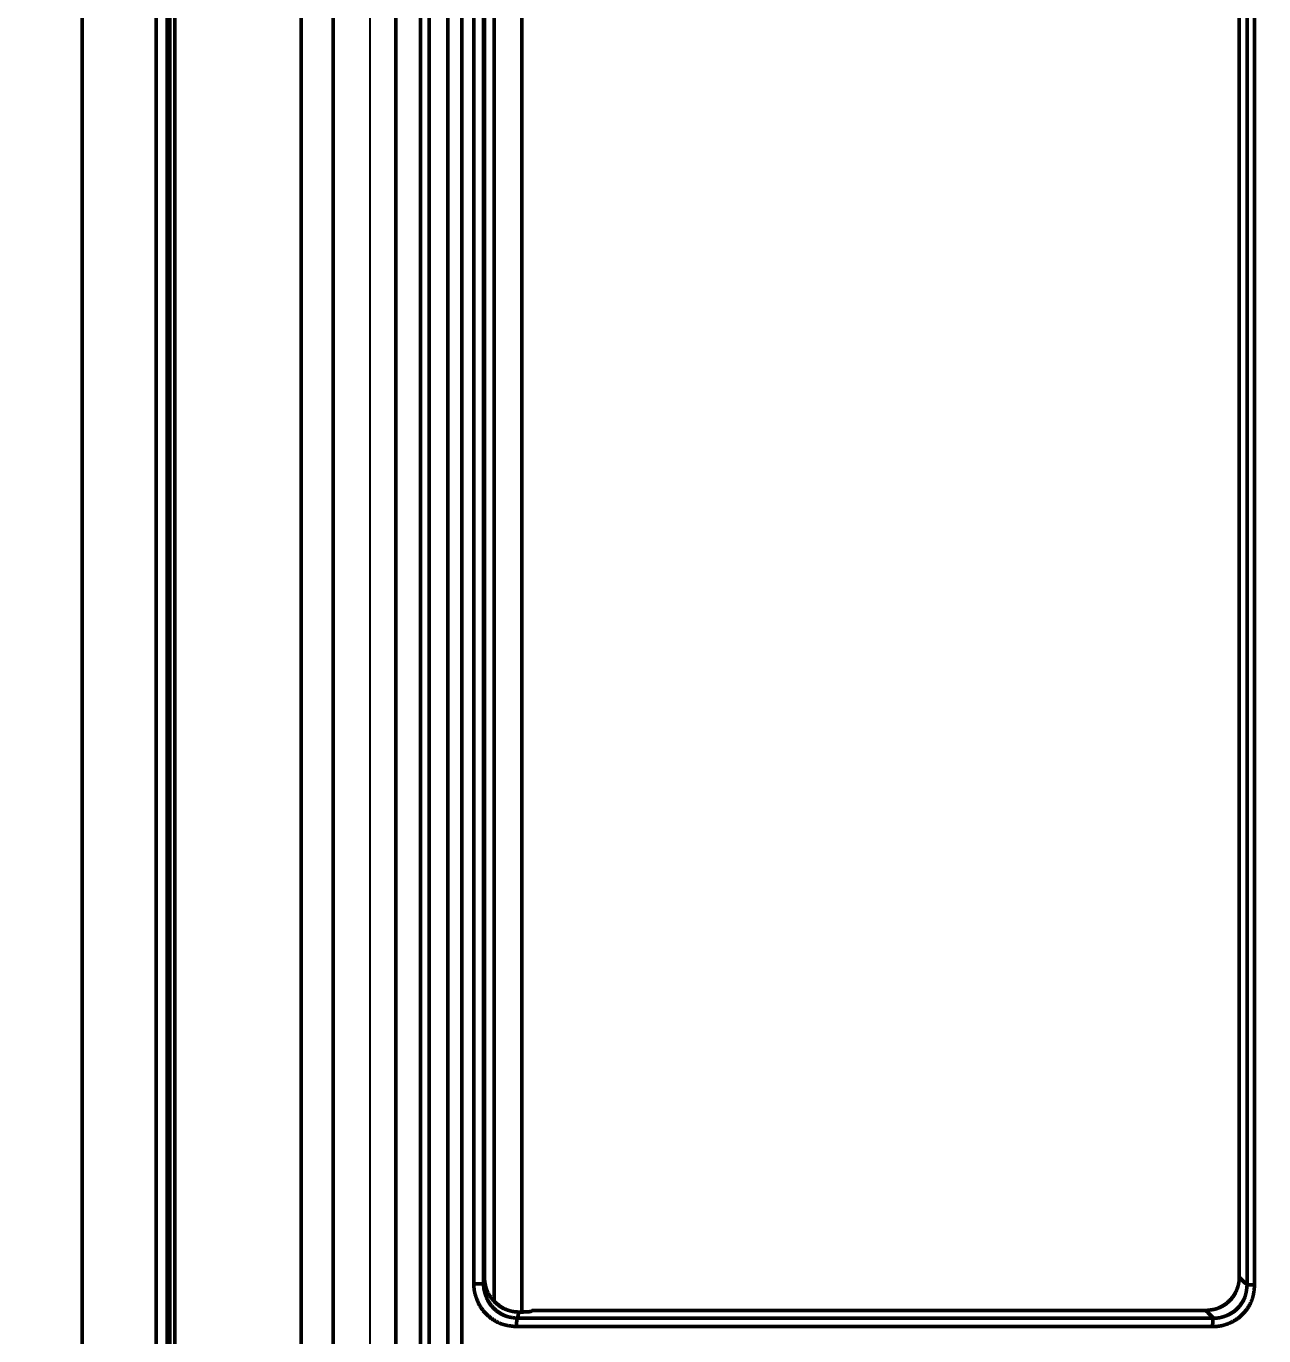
# Model space of a CAD drawing. Header units: millimetres. Extents: x -6033 to 120673, y -4970 to 90533.
# Drawn here: x 87060 to 87133.4, y 68693.7 to 68771.3 of the extents above; entities that cross this region are included whole.
import ezdxf
from ezdxf.enums import TextEntityAlignment as Align

# ---------------------------------------------------------------- set-up
doc = ezdxf.new("R2010")
doc.units = ezdxf.units.MM
doc.layers.get('DefPoints').update_dxf_attribs({"color": 250})
for name, color, linetype, lineweight in [('_ACM-A-ANNO-DIMS-c', 2, 'Continuous', 18), ('I-AR$0$I-SCOPE', 252, 'Continuous', 35), ('I-PLAN$0$_ACM-A-WALL-HACH', 251, 'Continuous', 9)]:
    doc.layers.add(name, color=color, linetype=linetype, lineweight=lineweight)
for name, color, linetype in [('I-CEILING$0$I-RCP-AIR', 64, 'Continuous'), ('I-CEILING$0$RC-Hatch【天花填充】', 251, 'Continuous'), ('I-FLOOR$0$I-FC-HATCH', 8, 'Continuous'), ('地坪', 7, 'Continuous'), ('天花', 7, 'Continuous')]:
    doc.layers.add(name, color=color, linetype=linetype)
doc.styles.add('_ACM-G-NOTES', font='arial.ttf')
doc.styles.add('I-CEILING$0$黑体', font='simhei.ttf', dxfattribs={"height": 600})
doc.dimstyles.new('_ACM-DIM-A_50', dxfattribs={"dimscale": 50, "dimtxt": 2.5, "dimasz": 1, "dimexe": 1.5, "dimexo": 1, "dimgap": 1, "dimtad": 1, "dimdec": 0, "dimrnd": 5, "dimzin": 1, "dimdsep": 46, "dimtxsty": '_ACM-G-NOTES', "dimblk": 'ARCHTICK', "dimcen": 2.5, "dimclrd": 256, "dimclre": 256, "dimclrt": 256, "dimadec": 3, "dimazin": 0, "dimtfac": 1, "dimtdec": 0, "dimtix": 1, "dimtmove": 0, "dimatfit": 3, "dimldrblk": 'DOTSMALL', "dimfxl": 5, "dimfxlon": 1, "dimlwd": 18, "dimlwe": 18, "dimarcsym": 0})

# ---------------------------------------------------------------- blocks, each defined once
blk = doc.blocks.new('I-AR')
at = {"layer": 'I-AR$0$I-SCOPE'}
h = blk.add_hatch(dxfattribs=at)
h.set_pattern_fill('ANSI31', color=256, scale=200)
h.paths.add_polyline_path([(63300, 72640), (66630, 72640), (66630, 70889.383), (90600, 70890), (90600, 66390), (96650, 66390), (96650, 24876.398), (18340, 24876.398), (18340, 66390), (48090, 66390), (48090, 72640), (51400, 72640), (51400, 72649.887), (52869.5, 72649.887), (52869.5, 72640), (55240, 72640), (55240, 72790), (59460, 72790), (59460, 72640), (61830.5, 72640), (61830.5, 72649.887), (63300, 72649.887)], flags=16)
h.paths.add_polyline_path([(7330, 0), (7330, -1770), (11180, -1770), (11180, 0), (18450, 0), (18450, 2900), (27550, 2900), (27550, 18090), (37037.331, 18090), (37037.331, 17350), (96200, 17350), (96200, 18120), (114640, 18120), (114640, 84500), (0, 84500), (0, 0)])
blk = doc.blocks.new('I-PLAN')
at = {"layer": 'I-PLAN$0$_ACM-A-WALL-HACH'}
h = blk.add_hatch(dxfattribs=at)
h.set_pattern_fill('ANSI31', color=256, scale=10, angle=45)
h.paths.add_polyline_path([(88260, 70790), (88260, 70890), (88030, 70890), (88030, 70790), (88230, 70790)], flags=17)
h.paths.add_polyline_path([(79671.546, 69390), (78155, 69390), (78155, 68990), (77955, 68990), (77955, 69590), (79671.546, 69590)], flags=17)
h.paths.add_polyline_path([(80271.546, 69390), (80271.546, 69590), (80780, 69590), (80780, 68990), (80580, 68990), (80580, 69390)], flags=17)
h.paths.add_polyline_path([(74580, 69590), (73930, 69590), (73930, 69390), (74580, 69390)])
h.paths.add_polyline_path([(68780, 69590), (69430, 69590), (69430, 69390), (68780, 69390)])
h.paths.add_polyline_path([(87280, 66490), (87480, 66490), (87480, 66390), (87280, 66390)])
h.paths.add_polyline_path([(82180, 68990), (82180, 69390), (84230, 69390), (84230, 66490), (84430, 66490), (84430, 69390), (85280, 69390), (85280, 69590), (81980, 69590), (81980, 68990)])
h.paths.add_polyline_path([(87480, 67390), (87480, 69390), (88280, 69390), (88280, 69590), (88080, 69590), (86480, 69590), (86480, 69390), (87280, 69390), (87280, 67390)], flags=17)
h.paths.add_polyline_path([(72130, 68170), (72130, 66490), (72330, 66490), (72330, 67870), (73130, 67870), (73130, 68070), (72330, 68070), (72330, 68170)])
h.paths.add_polyline_path([(71230, 68170), (71230, 66390), (71030, 66390), (71030, 67870), (70230, 67870), (70230, 68070), (71030, 68070), (71030, 68170)])
h.paths.add_polyline_path([(72130, 69070), (72330, 69070), (72330, 69390), (73030, 69390), (73030, 69590), (72130, 69590)])
h.paths.add_polyline_path([(71230, 69070), (71030, 69070), (71030, 69390), (70330, 69390), (70330, 69590), (71230, 69590)])
h.paths.add_polyline_path([(67800, 69490), (67830, 69490), (67830, 69590), (67800, 69590)], flags=17)
h.paths.add_polyline_path([(76755, 69590), (75180, 69590), (75180, 69390), (75330, 69390), (75330, 66390), (75530, 66390), (75530, 69390), (76555, 69390), (76555, 68990), (76755, 68990)])
h.paths.add_polyline_path([(68180, 69590), (68180, 69390), (68030, 69390), (68030, 66520), (67780, 66520), (67780, 66390), (67400, 66390), (67400, 66720), (67830, 66720), (67830, 69590)])
edge = h.paths.add_edge_path()
edge.add_line((89860, 70890), (88860, 70890))
edge.add_line((75530, 66520), (84230, 66520))
edge.add_line((75530, 66720), (84230, 66720))
blk = doc.blocks.new('I-CEILING$0$RPK-22-40FSNQS')
at = {"color": 0, "lineweight": 50}
for p, q in [((-343.578168, -147.186862), (-243.010618, -147.186862)), ((-243.010618, -147.635026), (-243.010618, -147.186862)), ((-243.010618, -147.635026), (-343.578168, -147.635026)), ((-243.473508, -148.098138), (-338.000008, -148.098138)), ((-243.473508, -148.098138), (-243.145564, -147.770038)), ((-243.145564, -147.770038), (-243.010618, -147.635026)), ((-241.04134, -149.630958), (-241.355488, -149.9451)), ((-241.04134, -190.870548), (-241.04134, -149.630958)), ((-240.543404, -190.940746), (-240.543404, -149.677702)), ((-241.355488, -149.9451), (-241.499998, -150.089616)), ((-241.499998, -190.035762), (-241.499998, -150.089616)), ((-241.499998, -190.035762), (-241.460778, -190.043362)), ((-241.409102, -190.6207), (-338.000008, -190.6207)), ((-241.409102, -190.799142), (-241.409102, -190.6207)), ((-241.409102, -190.799142), (-241.05037, -190.868796)), ((-241.05037, -190.868796), (-241.04134, -190.870548)), ((-242.031672, -192.2505), (-344.894418, -192.2505)), ((-343.564162, -192.88809), (-243.085244, -192.88809)), ((-243.390806, -192.828874), (-343.504794, -192.828874)), ((-243.19575, -192.866678), (-243.390806, -192.828874)), ((-243.085244, -192.88809), (-243.19575, -192.866678)), ((-243.085244, -193.466784), (-243.085244, -192.88809)), ((-243.085244, -193.466784), (-343.564162, -193.466784)), ((-380.681464, -194.185996), (380.681432, -194.185996)), ((380.681416, -195.01459), (-380.681404, -195.01459)), ((381.571642, -196.120488), (-381.571658, -196.120488)), ((381.57182, -196.625502), (-381.571838, -196.625502)), ((-381.056734, -198.089706), (381.056702, -198.089706)), ((379.74999, -201.803984), (-379.750022, -201.803984)), ((369.74164, -203.703428), (-337.833056, -203.703428)), ((370.249994, -211.187938), (-370.249996, -211.187938)), ((-370.249996, -211.65088), (370.249994, -211.65088)), ((-370.249996, -212.284932), (370.250052, -212.284932)), ((370.249994, -216.675224), (-370.249996, -216.675224))]:
    blk.add_line(p, q, dxfattribs=at)
for points in [[(-243.010618, -147.186862), (-242.983036, -147.189496), (-242.955458, -147.192142), (-242.927886, -147.194816), (-242.900324, -147.197528), (-242.872776, -147.20029), (-242.845244, -147.203118), (-242.817734, -147.206024), (-242.790246, -147.20902), (-242.762784, -147.21212), (-242.735354, -147.215336), (-242.707956, -147.218682), (-242.680598, -147.22217), (-242.653278, -147.225814), (-242.626002, -147.229626), (-242.598774, -147.233618), (-242.571596, -147.237806), (-242.544472, -147.2422), (-242.517404, -147.246814), (-242.490398, -147.251662), (-242.463456, -147.256756), (-242.436582, -147.262108), (-242.409778, -147.267732), (-242.383048, -147.27364), (-242.356396, -147.279848), (-242.329824, -147.286364), (-242.303336, -147.293206), (-242.276936, -147.300384), (-242.250628, -147.30791), (-242.224414, -147.3158), (-242.198296, -147.324064), (-242.172282, -147.332714), (-242.14637, -147.341746), (-242.120568, -147.351152), (-242.094876, -147.360926), (-242.069298, -147.37106), (-242.04384, -147.38155), (-242.018504, -147.392386), (-241.993294, -147.403562), (-241.968212, -147.415072), (-241.943262, -147.42691), (-241.918448, -147.439066), (-241.893774, -147.451536), (-241.869242, -147.464312), (-241.844858, -147.477386), (-241.820622, -147.490754), (-241.79654, -147.504408), (-241.772614, -147.51834), (-241.74885, -147.532544), (-241.725248, -147.547014), (-241.701814, -147.56174), (-241.678552, -147.57672), (-241.655462, -147.591944), (-241.63255, -147.607404), (-241.60982, -147.623096), (-241.587274, -147.639012), (-241.564918, -147.655146), (-241.542752, -147.67149), (-241.52078, -147.688038), (-241.499008, -147.704782), (-241.477438, -147.721716), (-241.456074, -147.738834), (-241.434914, -147.75614), (-241.413964, -147.773636), (-241.393222, -147.791326), (-241.37269, -147.809214), (-241.352368, -147.827306), (-241.332258, -147.845602), (-241.312362, -147.86411), (-241.29268, -147.88283), (-241.273212, -147.901768), (-241.253962, -147.920928), (-241.234928, -147.940314), (-241.216112, -147.959928), (-241.197516, -147.979774), (-241.17914, -147.999858), (-241.160986, -148.020184), (-241.143054, -148.040752), (-241.125346, -148.06157), (-241.107862, -148.08264), (-241.090604, -148.103966), (-241.073574, -148.12555), (-241.056772, -148.1474), (-241.040198, -148.169518), (-241.023854, -148.191906), (-241.007742, -148.21457), (-240.991862, -148.237512), (-240.976216, -148.260738), (-240.960802, -148.284252), (-240.945626, -148.308054), (-240.930684, -148.332152), (-240.915982, -148.356544), (-240.901522, -148.381212), (-240.887306, -148.406134), (-240.87334, -148.431288), (-240.859628, -148.45665), (-240.846174, -148.4822), (-240.832982, -148.507914), (-240.820058, -148.53377), (-240.807402, -148.559746), (-240.79502, -148.585822), (-240.782916, -148.611972), (-240.771096, -148.638174), (-240.759562, -148.664408), (-240.748318, -148.690652), (-240.73737, -148.716882), (-240.726718, -148.743076), (-240.716372, -148.76921), (-240.70633, -148.795266), (-240.6966, -148.821218), (-240.687186, -148.847046), (-240.67809, -148.872726), (-240.669318, -148.898238), (-240.660874, -148.923556), (-240.65276, -148.948662), (-240.64498, -148.97353), (-240.637542, -148.99814), (-240.630446, -149.02247), (-240.6237, -149.046496), (-240.617304, -149.070196), (-240.611264, -149.09355), (-240.60558, -149.116538), (-240.600246, -149.13917), (-240.595246, -149.161456), (-240.590572, -149.183408), (-240.586208, -149.20504), (-240.582146, -149.226364), (-240.57837, -149.247392), (-240.57487, -149.268136), (-240.571634, -149.288608), (-240.56865, -149.308822), (-240.565906, -149.328788), (-240.56339, -149.348522), (-240.56109, -149.368032), (-240.558994, -149.387334), (-240.55709, -149.406438), (-240.555366, -149.425356), (-240.55381, -149.444102), (-240.55241, -149.462688), (-240.551152, -149.481126), (-240.550028, -149.499428), (-240.549024, -149.517606), (-240.548128, -149.535674), (-240.547328, -149.553644), (-240.54661, -149.571526), (-240.545966, -149.589336), (-240.545382, -149.607082), (-240.544846, -149.62478), (-240.544344, -149.642442), (-240.543868, -149.660078), (-240.543404, -149.677702)], [(-241.499998, -150.089616), (-241.502158, -150.066888), (-241.504328, -150.044162), (-241.50652, -150.02144), (-241.508744, -149.998728), (-241.511012, -149.976026), (-241.513334, -149.953338), (-241.515722, -149.930666), (-241.518186, -149.908012), (-241.520736, -149.88538), (-241.523384, -149.862772), (-241.526142, -149.84019), (-241.529018, -149.817638), (-241.532024, -149.795118), (-241.535172, -149.772634), (-241.538472, -149.750186), (-241.541936, -149.727778), (-241.545572, -149.705412), (-241.549394, -149.683092), (-241.55341, -149.66082), (-241.557634, -149.6386), (-241.562074, -149.616432), (-241.566742, -149.59432), (-241.57165, -149.572268), (-241.576808, -149.550276), (-241.582226, -149.528348), (-241.587914, -149.506488), (-241.593886, -149.484696), (-241.600152, -149.462976), (-241.60672, -149.441332), (-241.613606, -149.419764), (-241.620812, -149.398276), (-241.62834, -149.376874), (-241.63618, -149.355556), (-241.64433, -149.33433), (-241.652782, -149.313196), (-241.66153, -149.292162), (-241.67057, -149.271226), (-241.679892, -149.250394), (-241.689494, -149.22967), (-241.69937, -149.209058), (-241.709512, -149.188558), (-241.719914, -149.168176), (-241.730572, -149.147916), (-241.74148, -149.12778), (-241.752632, -149.10777), (-241.76402, -149.087892), (-241.77564, -149.06815), (-241.787486, -149.048544), (-241.79955, -149.02908), (-241.81183, -149.00976), (-241.824318, -148.990588), (-241.837008, -148.971568), (-241.849894, -148.952702), (-241.86297, -148.933994), (-241.87623, -148.915448), (-241.88967, -148.897068), (-241.903282, -148.878856), (-241.917062, -148.860816), (-241.931002, -148.84295), (-241.945096, -148.825264), (-241.959342, -148.807758), (-241.97374, -148.790436), (-241.988292, -148.773298), (-242.003002, -148.756346), (-242.017874, -148.73958), (-242.032908, -148.723), (-242.048108, -148.70661), (-242.063478, -148.690408), (-242.07902, -148.674398), (-242.094736, -148.65858), (-242.11063, -148.642952), (-242.126704, -148.62752), (-242.14296, -148.612282), (-242.159404, -148.597238), (-242.176038, -148.582392), (-242.192862, -148.567744), (-242.20988, -148.553296), (-242.227096, -148.539046), (-242.244514, -148.524998), (-242.262134, -148.511152), (-242.279958, -148.497508), (-242.297994, -148.48407), (-242.31624, -148.470836), (-242.3347, -148.457808), (-242.353378, -148.444988), (-242.372276, -148.432376), (-242.391398, -148.419974), (-242.410744, -148.407782), (-242.43032, -148.3958), (-242.450126, -148.384032), (-242.470164, -148.372478), (-242.490416, -148.36114), (-242.510862, -148.35002), (-242.531484, -148.339122), (-242.55226, -148.328446), (-242.57317, -148.317994), (-242.594194, -148.307772), (-242.615314, -148.29778), (-242.63651, -148.28802), (-242.65776, -148.278496), (-242.679046, -148.269208), (-242.700346, -148.26016), (-242.721642, -148.251354), (-242.742912, -148.242792), (-242.764138, -148.234476), (-242.7853, -148.22641), (-242.806378, -148.218596), (-242.827352, -148.211036), (-242.8482, -148.203732), (-242.868904, -148.196686), (-242.889446, -148.1899), (-242.909802, -148.183378), (-242.929954, -148.177122), (-242.949884, -148.171134), (-242.969568, -148.165416), (-242.988988, -148.15997), (-243.008126, -148.1548), (-243.02696, -148.149908), (-243.04547, -148.145294), (-243.063638, -148.140964), (-243.08033, -148.137162), (-243.096714, -148.133604), (-243.112802, -148.130276), (-243.128602, -148.127176), (-243.144124, -148.12429), (-243.159384, -148.121612), (-243.174386, -148.119136), (-243.189144, -148.11685), (-243.20367, -148.114746), (-243.217972, -148.112818), (-243.23206, -148.111058), (-243.245948, -148.109454), (-243.259644, -148.108), (-243.27316, -148.106688), (-243.286504, -148.105508), (-243.29969, -148.104454), (-243.312728, -148.103516), (-243.325628, -148.102686), (-243.338398, -148.101958), (-243.351054, -148.101318), (-243.363602, -148.100764), (-243.376054, -148.100284), (-243.388422, -148.09987), (-243.400716, -148.099514), (-243.412946, -148.09921), (-243.425122, -148.098946), (-243.437256, -148.098714), (-243.449358, -148.098508), (-243.461438, -148.09832), (-243.473508, -148.098138)], [(-241.04134, -149.630958), (-241.041654, -149.616808), (-241.041976, -149.60265), (-241.042318, -149.58847), (-241.042688, -149.574262), (-241.043096, -149.560014), (-241.043552, -149.545716), (-241.044066, -149.531358), (-241.044648, -149.516932), (-241.045306, -149.502428), (-241.046048, -149.487834), (-241.046888, -149.47314), (-241.047834, -149.458338), (-241.048894, -149.443418), (-241.050078, -149.42837), (-241.051396, -149.413182), (-241.052858, -149.397848), (-241.054472, -149.382354), (-241.05625, -149.366692), (-241.0582, -149.350854), (-241.060332, -149.334826), (-241.062656, -149.318602), (-241.06518, -149.30217), (-241.067916, -149.28552), (-241.070872, -149.268642), (-241.074056, -149.251528), (-241.07748, -149.234166), (-241.081154, -149.216548), (-241.085086, -149.198662), (-241.089286, -149.1805), (-241.093764, -149.162052), (-241.098526, -149.143312), (-241.103572, -149.124292), (-241.1089, -149.105012), (-241.114504, -149.08549), (-241.120384, -149.065742), (-241.126536, -149.045788), (-241.132954, -149.025644), (-241.139638, -149.00533), (-241.146584, -148.984862), (-241.153788, -148.964258), (-241.161248, -148.943536), (-241.168958, -148.922714), (-241.176918, -148.90181), (-241.185126, -148.880844), (-241.193574, -148.85983), (-241.202262, -148.838788), (-241.211186, -148.817736), (-241.220342, -148.796692), (-241.22973, -148.775672), (-241.239342, -148.754696), (-241.24918, -148.733782), (-241.259236, -148.712946), (-241.26951, -148.692206), (-241.279998, -148.671582), (-241.290696, -148.65109), (-241.3016, -148.63075), (-241.31271, -148.610576), (-241.32402, -148.59059), (-241.33553, -148.570808), (-241.347232, -148.551248), (-241.359126, -148.531924), (-241.371212, -148.512838), (-241.383486, -148.493984), (-241.39595, -148.475362), (-241.408602, -148.456966), (-241.421442, -148.438796), (-241.434468, -148.420846), (-241.447678, -148.403116), (-241.461072, -148.3856), (-241.474652, -148.368298), (-241.488414, -148.351202), (-241.502356, -148.334314), (-241.516482, -148.317628), (-241.530786, -148.301142), (-241.54527, -148.284854), (-241.559932, -148.268758), (-241.574772, -148.252854), (-241.589788, -148.237136), (-241.60498, -148.221602), (-241.620348, -148.20625), (-241.63589, -148.191076), (-241.651604, -148.176076), (-241.66749, -148.16125), (-241.683548, -148.14659), (-241.699778, -148.132098), (-241.716176, -148.117768), (-241.732742, -148.103598), (-241.749478, -148.089584), (-241.76638, -148.075724), (-241.783448, -148.062012), (-241.800682, -148.048452), (-241.818078, -148.035042), (-241.835634, -148.021792), (-241.853348, -148.008704), (-241.871214, -147.995788), (-241.889234, -147.983044), (-241.907402, -147.970482), (-241.925714, -147.958104), (-241.944172, -147.945918), (-241.96277, -147.93393), (-241.981504, -147.922142), (-242.000374, -147.910562), (-242.019376, -147.899196), (-242.038508, -147.888048), (-242.057766, -147.877126), (-242.077148, -147.866432), (-242.096652, -147.855972), (-242.116272, -147.845754), (-242.13601, -147.835782), (-242.155858, -147.82606), (-242.175818, -147.816598), (-242.195884, -147.807396), (-242.216056, -147.798462), (-242.236328, -147.789802), (-242.2567, -147.781422), (-242.277168, -147.773326), (-242.29773, -147.76552), (-242.31838, -147.758008), (-242.33912, -147.750798), (-242.359944, -147.743896), (-242.380852, -147.737302), (-242.401838, -147.731008), (-242.4229, -147.725008), (-242.444038, -147.719286), (-242.465246, -147.713836), (-242.486524, -147.708646), (-242.507866, -147.703706), (-242.529274, -147.699004), (-242.55074, -147.69453), (-242.572264, -147.690276), (-242.593842, -147.68623), (-242.615474, -147.68238), (-242.637154, -147.678718), (-242.658882, -147.675234), (-242.680652, -147.671916), (-242.702466, -147.668752), (-242.724316, -147.665736), (-242.746202, -147.662854), (-242.768122, -147.660096), (-242.79007, -147.657452), (-242.812048, -147.654914), (-242.834048, -147.652468), (-242.856072, -147.650106), (-242.878114, -147.647816), (-242.900174, -147.64559), (-242.922246, -147.643414), (-242.94433, -147.641282), (-242.966422, -147.639178), (-242.988518, -147.637098), (-243.010618, -147.635026)], [(-241.04134, -149.630958), (-241.040848, -149.631284), (-241.040356, -149.63161), (-241.039862, -149.631936), (-241.039366, -149.63226), (-241.03887, -149.632586), (-241.03837, -149.63291), (-241.037868, -149.633234), (-241.037364, -149.633556), (-241.036854, -149.63388), (-241.036342, -149.6342), (-241.035824, -149.634522), (-241.035302, -149.63484), (-241.034776, -149.635158), (-241.034242, -149.635476), (-241.033702, -149.635792), (-241.033156, -149.636106), (-241.032602, -149.636418), (-241.03204, -149.63673), (-241.03147, -149.637038), (-241.030892, -149.637346), (-241.030304, -149.637652), (-241.029706, -149.637954), (-241.0291, -149.638256), (-241.028482, -149.638554), (-241.027854, -149.638852), (-241.027214, -149.639146), (-241.026562, -149.639436), (-241.025898, -149.639726), (-241.025222, -149.640012), (-241.024532, -149.640296), (-241.023692, -149.64063), (-241.022832, -149.64096), (-241.021952, -149.641286), (-241.021054, -149.64161), (-241.020136, -149.641928), (-241.0192, -149.642244), (-241.018246, -149.642556), (-241.017272, -149.642866), (-241.01628, -149.643172), (-241.015268, -149.643476), (-241.01424, -149.643776), (-241.013192, -149.644074), (-241.012124, -149.64437), (-241.01104, -149.644662), (-241.009938, -149.644954), (-241.008816, -149.645242), (-241.007678, -149.64553), (-241.006522, -149.645816), (-241.005346, -149.646098), (-241.004154, -149.646382), (-241.002944, -149.646662), (-241.001718, -149.646942), (-241.000472, -149.64722), (-240.99921, -149.647498), (-240.99793, -149.647776), (-240.996632, -149.648052), (-240.995318, -149.648328), (-240.993986, -149.648604), (-240.992638, -149.648878), (-240.991272, -149.649154), (-240.98989, -149.64943), (-240.988492, -149.649706), (-240.987076, -149.64998), (-240.985644, -149.650256), (-240.984196, -149.650532), (-240.98273, -149.650808), (-240.981248, -149.651082), (-240.97975, -149.651356), (-240.978234, -149.651632), (-240.976704, -149.651906), (-240.975156, -149.65218), (-240.973592, -149.652452), (-240.972014, -149.652726), (-240.970418, -149.652998), (-240.968804, -149.653268), (-240.967176, -149.65354), (-240.965532, -149.65381), (-240.963872, -149.65408), (-240.962196, -149.654348), (-240.960504, -149.654616), (-240.958798, -149.654882), (-240.957074, -149.655148), (-240.955334, -149.655412), (-240.95358, -149.655676), (-240.95181, -149.655938), (-240.950024, -149.6562), (-240.948222, -149.65646), (-240.946406, -149.65672), (-240.944572, -149.656976), (-240.942726, -149.657232), (-240.940862, -149.657488), (-240.938984, -149.65774), (-240.93709, -149.657992), (-240.935182, -149.658242), (-240.933258, -149.658492), (-240.93132, -149.658738), (-240.929368, -149.658984), (-240.9274, -149.65923), (-240.925418, -149.659472), (-240.923422, -149.659714), (-240.92141, -149.659954), (-240.919384, -149.660194), (-240.917346, -149.660432), (-240.91529, -149.660668), (-240.913222, -149.660902), (-240.91114, -149.661136), (-240.909044, -149.661368), (-240.906934, -149.661598), (-240.90481, -149.661828), (-240.902672, -149.662056), (-240.900522, -149.662282), (-240.898356, -149.662506), (-240.896178, -149.66273), (-240.893986, -149.662952), (-240.89178, -149.663174), (-240.889562, -149.663392), (-240.88733, -149.66361), (-240.885086, -149.663828), (-240.882828, -149.664042), (-240.880558, -149.664256), (-240.878274, -149.66447), (-240.875978, -149.66468), (-240.873668, -149.66489), (-240.871348, -149.665098), (-240.869014, -149.665306), (-240.866668, -149.665512), (-240.864308, -149.665716), (-240.861938, -149.665918), (-240.859556, -149.66612), (-240.85716, -149.66632), (-240.854754, -149.666518), (-240.852336, -149.666714), (-240.849906, -149.66691), (-240.847464, -149.667104), (-240.84501, -149.667296), (-240.842546, -149.667486), (-240.84007, -149.667676), (-240.837582, -149.667862), (-240.835082, -149.668048), (-240.832574, -149.668234), (-240.830052, -149.668416), (-240.82752, -149.668596), (-240.824978, -149.668776), (-240.822426, -149.668954), (-240.819862, -149.66913), (-240.817288, -149.669306), (-240.814702, -149.669478), (-240.812108, -149.669648), (-240.809502, -149.669818), (-240.806886, -149.669986), (-240.80426, -149.670152), (-240.801624, -149.670316), (-240.79898, -149.670478), (-240.796324, -149.67064), (-240.79366, -149.670798), (-240.790984, -149.670956), (-240.7883, -149.671112), (-240.785608, -149.671266), (-240.782906, -149.671418), (-240.780194, -149.671568), (-240.777474, -149.671718), (-240.774744, -149.671864), (-240.772006, -149.67201), (-240.76926, -149.672154), (-240.766504, -149.672296), (-240.76374, -149.672436), (-240.760968, -149.672574), (-240.758188, -149.672712), (-240.755398, -149.672846), (-240.752602, -149.67298), (-240.749798, -149.673112), (-240.746984, -149.673242), (-240.744164, -149.67337), (-240.741336, -149.673496), (-240.738502, -149.673622), (-240.735658, -149.673746), (-240.732808, -149.673866), (-240.72995, -149.673986), (-240.727086, -149.674106), (-240.724214, -149.674222), (-240.721336, -149.674336), (-240.71845, -149.67445), (-240.715558, -149.674562), (-240.71266, -149.674672), (-240.709756, -149.67478), (-240.706844, -149.674886), (-240.703926, -149.67499), (-240.701004, -149.675092), (-240.698074, -149.675192), (-240.695138, -149.675292), (-240.692198, -149.675388), (-240.68925, -149.675482), (-240.686298, -149.675576), (-240.683342, -149.675666), (-240.680378, -149.675756), (-240.67741, -149.675842), (-240.674436, -149.675926), (-240.671458, -149.67601), (-240.668476, -149.67609), (-240.665488, -149.676168), (-240.662496, -149.676244), (-240.659498, -149.676318), (-240.656498, -149.676388), (-240.653492, -149.676458), (-240.650482, -149.676524), (-240.647468, -149.67659), (-240.64445, -149.676652), (-240.641428, -149.676712), (-240.638402, -149.676768), (-240.635374, -149.676824), (-240.632342, -149.676876), (-240.629306, -149.676926), (-240.626266, -149.676974), (-240.623224, -149.67702), (-240.620178, -149.677064), (-240.61713, -149.677106), (-240.61408, -149.677144), (-240.611026, -149.677182), (-240.60797, -149.677218), (-240.60185, -149.677286), (-240.598786, -149.677316), (-240.595722, -149.677346), (-240.592654, -149.677374), (-240.589586, -149.6774), (-240.586514, -149.677426), (-240.583442, -149.67745), (-240.580368, -149.677474), (-240.577292, -149.677496), (-240.574216, -149.677518), (-240.56806, -149.677558), (-240.56498, -149.677578), (-240.561898, -149.677596), (-240.558818, -149.677614), (-240.555736, -149.677632), (-240.552652, -149.67765), (-240.54957, -149.677668), (-240.546486, -149.677684), (-240.543404, -149.677702)], [(-241.460778, -190.043362), (-241.460226, -190.044308), (-241.459674, -190.045254), (-241.459122, -190.0462), (-241.45857, -190.04715), (-241.458022, -190.048102), (-241.457472, -190.049058), (-241.456926, -190.050016), (-241.456382, -190.05098), (-241.45584, -190.05195), (-241.4553, -190.052924), (-241.454762, -190.053906), (-241.45423, -190.054894), (-241.453698, -190.05589), (-241.453172, -190.056894), (-241.45265, -190.057908), (-241.452132, -190.058932), (-241.451618, -190.059966), (-241.45111, -190.061012), (-241.450606, -190.062068), (-241.450108, -190.063136), (-241.449616, -190.064218), (-241.44913, -190.065314), (-241.44865, -190.066424), (-241.448176, -190.067548), (-241.44771, -190.06869), (-241.44725, -190.069846), (-241.446798, -190.07102), (-241.446354, -190.07221), (-241.445918, -190.073418), (-241.44549, -190.074646), (-241.444806, -190.076706), (-241.444144, -190.078816), (-241.443504, -190.08098), (-241.442884, -190.083196), (-241.442284, -190.085464), (-241.441704, -190.087786), (-241.441142, -190.09016), (-241.440596, -190.092586), (-241.440066, -190.095064), (-241.439552, -190.097596), (-241.439054, -190.10018), (-241.438568, -190.102816), (-241.438094, -190.105504), (-241.437634, -190.108246), (-241.437184, -190.111038), (-241.436744, -190.113884), (-241.436314, -190.116782), (-241.435894, -190.119734), (-241.43548, -190.122736), (-241.435072, -190.125792), (-241.434672, -190.1289), (-241.434276, -190.13206), (-241.433884, -190.135272), (-241.433496, -190.138538), (-241.433108, -190.141854), (-241.432724, -190.145224), (-241.43234, -190.148646), (-241.431956, -190.15212), (-241.431572, -190.155646), (-241.431186, -190.159226), (-241.430796, -190.16286), (-241.430404, -190.166544), (-241.43001, -190.170282), (-241.429614, -190.174068), (-241.429216, -190.177902), (-241.428816, -190.181786), (-241.428416, -190.185718), (-241.428016, -190.189696), (-241.427614, -190.193722), (-241.427212, -190.197792), (-241.426812, -190.201906), (-241.42641, -190.206064), (-241.42601, -190.210264), (-241.42561, -190.214508), (-241.425212, -190.218792), (-241.424814, -190.223116), (-241.424418, -190.22748), (-241.424026, -190.231884), (-241.423634, -190.236326), (-241.423246, -190.240804), (-241.42286, -190.24532), (-241.422478, -190.24987), (-241.422098, -190.254456), (-241.421722, -190.259076), (-241.421352, -190.263728), (-241.420984, -190.268414), (-241.42062, -190.273132), (-241.420262, -190.27788), (-241.41991, -190.282658), (-241.419562, -190.287466), (-241.41922, -190.292302), (-241.418884, -190.297166), (-241.418552, -190.302058), (-241.418228, -190.30698), (-241.417908, -190.31193), (-241.417594, -190.316906), (-241.417288, -190.321912), (-241.416986, -190.326944), (-241.41669, -190.332006), (-241.4164, -190.337094), (-241.416116, -190.342208), (-241.415838, -190.347352), (-241.415566, -190.352522), (-241.4153, -190.357718), (-241.41504, -190.362942), (-241.414786, -190.368192), (-241.41454, -190.37347), (-241.414298, -190.378772), (-241.414064, -190.384102), (-241.413834, -190.38946), (-241.413612, -190.394842), (-241.413396, -190.40025), (-241.413188, -190.405684), (-241.412984, -190.411144), (-241.412788, -190.41663), (-241.412598, -190.422142), (-241.412414, -190.42768), (-241.412238, -190.433242), (-241.412066, -190.438828), (-241.411902, -190.444442), (-241.411746, -190.450078), (-241.411596, -190.45574), (-241.411452, -190.461426), (-241.411312, -190.467134), (-241.41118, -190.472862), (-241.411054, -190.478612), (-241.410932, -190.484382), (-241.410816, -190.490172), (-241.410704, -190.49598), (-241.410598, -190.501804), (-241.410494, -190.507646), (-241.410396, -190.513504), (-241.410302, -190.519378), (-241.410212, -190.525264), (-241.410126, -190.531164), (-241.410042, -190.537076), (-241.409962, -190.543002), (-241.409884, -190.548936), (-241.40981, -190.554882), (-241.409738, -190.560836), (-241.409668, -190.566798), (-241.4096, -190.57277), (-241.409534, -190.578746), (-241.40947, -190.584728), (-241.409406, -190.590716), (-241.409344, -190.596708), (-241.409282, -190.602704), (-241.409222, -190.6087), (-241.409162, -190.6147), (-241.409102, -190.6207)], [(-243.085244, -192.88809), (-243.072478, -192.887898), (-243.0597, -192.887696), (-243.0469, -192.887478), (-243.034064, -192.88723), (-243.021184, -192.886948), (-243.008248, -192.886618), (-242.995242, -192.886236), (-242.982158, -192.885788), (-242.968982, -192.885268), (-242.955704, -192.884668), (-242.94231, -192.883974), (-242.928794, -192.883182), (-242.915138, -192.882282), (-242.901336, -192.881262), (-242.887376, -192.880116), (-242.873242, -192.878832), (-242.858928, -192.877404), (-242.84442, -192.87582), (-242.829708, -192.874074), (-242.814778, -192.872156), (-242.799622, -192.870054), (-242.784226, -192.867764), (-242.768578, -192.865272), (-242.75267, -192.862572), (-242.736488, -192.859652), (-242.720022, -192.856508), (-242.70326, -192.853126), (-242.68619, -192.849498), (-242.668802, -192.845616), (-242.651084, -192.841472), (-242.632084, -192.83682), (-242.612728, -192.83187), (-242.593036, -192.826624), (-242.57303, -192.821086), (-242.55273, -192.815258), (-242.53216, -192.809142), (-242.511338, -192.802744), (-242.490288, -192.796066), (-242.469028, -192.78911), (-242.44758, -192.781878), (-242.425968, -192.774376), (-242.404212, -192.766606), (-242.38233, -192.75857), (-242.360346, -192.750272), (-242.338282, -192.741714), (-242.316158, -192.7329), (-242.293994, -192.723832), (-242.271814, -192.714514), (-242.249636, -192.704948), (-242.227482, -192.69514), (-242.205376, -192.685088), (-242.183336, -192.6748), (-242.161384, -192.664274), (-242.139542, -192.653518), (-242.11783, -192.642532), (-242.09627, -192.63132), (-242.074884, -192.619886), (-242.05369, -192.60823), (-242.032714, -192.596358), (-242.011972, -192.58427), (-241.991486, -192.571972), (-241.971252, -192.559464), (-241.951272, -192.54675), (-241.931538, -192.533828), (-241.912048, -192.520704), (-241.8928, -192.507376), (-241.87379, -192.493846), (-241.855014, -192.48012), (-241.83647, -192.466194), (-241.818154, -192.452076), (-241.800062, -192.437762), (-241.782192, -192.423256), (-241.76454, -192.40856), (-241.747102, -192.393676), (-241.729876, -192.378606), (-241.712858, -192.363352), (-241.696046, -192.347912), (-241.679434, -192.332294), (-241.66302, -192.316494), (-241.646802, -192.300518), (-241.630774, -192.284364), (-241.614936, -192.268036), (-241.599282, -192.251538), (-241.58381, -192.234866), (-241.568516, -192.218028), (-241.553396, -192.20102), (-241.53845, -192.183848), (-241.52367, -192.166512), (-241.509056, -192.149016), (-241.494604, -192.131358), (-241.480312, -192.11354), (-241.466184, -192.095568), (-241.452226, -192.077442), (-241.438442, -192.059166), (-241.424838, -192.040738), (-241.411422, -192.022166), (-241.398196, -192.00345), (-241.385166, -191.98459), (-241.372338, -191.965594), (-241.35972, -191.946458), (-241.347312, -191.92719), (-241.335126, -191.907788), (-241.323162, -191.888258), (-241.311428, -191.8686), (-241.299928, -191.848818), (-241.28867, -191.828912), (-241.277658, -191.808888), (-241.266896, -191.788744), (-241.256392, -191.768486), (-241.24615, -191.748116), (-241.236176, -191.727636), (-241.226474, -191.707046), (-241.217052, -191.686352), (-241.207914, -191.665554), (-241.199066, -191.644656), (-241.190512, -191.62366), (-241.182258, -191.602568), (-241.174312, -191.58138), (-241.166676, -191.560104), (-241.159358, -191.538738), (-241.15236, -191.517286), (-241.145672, -191.49575), (-241.139286, -191.474134), (-241.13319, -191.45244), (-241.127374, -191.430672), (-241.121826, -191.40883), (-241.116536, -191.38692), (-241.111494, -191.364944), (-241.106688, -191.342904), (-241.102108, -191.320806), (-241.097742, -191.298648), (-241.09358, -191.276436), (-241.089612, -191.254172), (-241.085828, -191.231858), (-241.082214, -191.2095), (-241.078762, -191.187098), (-241.07546, -191.164654), (-241.072298, -191.142174), (-241.069266, -191.11966), (-241.066352, -191.097114), (-241.063544, -191.07454), (-241.060834, -191.05194), (-241.058208, -191.029316), (-241.05566, -191.006672), (-241.053174, -190.98401), (-241.050744, -190.961336), (-241.048356, -190.938648), (-241.046, -190.915952), (-241.043664, -190.893252), (-241.04134, -190.870548)], [(-242.031672, -192.2505), (-242.016724, -192.233676), (-242.001786, -192.216842), (-241.986866, -192.199986), (-241.971972, -192.183102), (-241.957116, -192.166178), (-241.942308, -192.149204), (-241.927552, -192.132168), (-241.912862, -192.115062), (-241.898246, -192.097876), (-241.883712, -192.0806), (-241.86927, -192.063224), (-241.85493, -192.045736), (-241.840698, -192.028128), (-241.826588, -192.01039), (-241.812606, -191.992512), (-241.798762, -191.974482), (-241.785064, -191.956292), (-241.771524, -191.93793), (-241.758148, -191.919388), (-241.744948, -191.900656), (-241.731932, -191.881722), (-241.719108, -191.862576), (-241.706486, -191.84321), (-241.694076, -191.823614), (-241.681888, -191.803776), (-241.669928, -191.783686), (-241.658208, -191.763336), (-241.646736, -191.742714), (-241.63552, -191.721812), (-241.624572, -191.700616), (-241.613898, -191.679128), (-241.6035, -191.657364), (-241.59338, -191.635354), (-241.583534, -191.613126), (-241.573964, -191.590706), (-241.564672, -191.568122), (-241.555656, -191.545402), (-241.546916, -191.522574), (-241.538452, -191.499664), (-241.530266, -191.4767), (-241.522358, -191.45371), (-241.514724, -191.430722), (-241.50737, -191.407762), (-241.500292, -191.384858), (-241.493492, -191.362038), (-241.486968, -191.339328), (-241.480724, -191.316758), (-241.474756, -191.294356), (-241.469066, -191.272146), (-241.463654, -191.250158), (-241.458518, -191.228418), (-241.453662, -191.206954), (-241.449084, -191.185794), (-241.444786, -191.164966), (-241.440764, -191.144498), (-241.437022, -191.124414), (-241.433556, -191.104746), (-241.430372, -191.085518), (-241.427464, -191.06676), (-241.424838, -191.048498), (-241.423512, -191.038682), (-241.422268, -191.029018), (-241.421102, -191.019504), (-241.420012, -191.010132), (-241.418996, -191.000896), (-241.41805, -190.991792), (-241.41717, -190.982814), (-241.416356, -190.973958), (-241.415604, -190.96522), (-241.41491, -190.95659), (-241.414272, -190.948066), (-241.413688, -190.939642), (-241.413156, -190.931314), (-241.41267, -190.923076), (-241.41223, -190.91492), (-241.41183, -190.906846), (-241.411472, -190.898844), (-241.411148, -190.89091), (-241.41086, -190.88304), (-241.410602, -190.87523), (-241.410372, -190.86747), (-241.410166, -190.859758), (-241.409984, -190.85209), (-241.409822, -190.844456), (-241.409676, -190.836856), (-241.409544, -190.829282), (-241.409424, -190.821728), (-241.409312, -190.81419), (-241.409206, -190.806664), (-241.409102, -190.799142)], [(-241.04134, -190.870548), (-241.040872, -190.871028), (-241.040402, -190.87151), (-241.03993, -190.87199), (-241.039458, -190.872472), (-241.038982, -190.872952), (-241.038504, -190.873432), (-241.038022, -190.87391), (-241.037536, -190.87439), (-241.037046, -190.874868), (-241.03655, -190.875344), (-241.036046, -190.87582), (-241.035538, -190.876296), (-241.03502, -190.87677), (-241.034496, -190.877242), (-241.033964, -190.877714), (-241.033422, -190.878184), (-241.03287, -190.878654), (-241.032308, -190.87912), (-241.031734, -190.879586), (-241.03115, -190.88005), (-241.030554, -190.880512), (-241.029944, -190.880972), (-241.02932, -190.88143), (-241.028684, -190.881884), (-241.028032, -190.882338), (-241.027364, -190.88279), (-241.026682, -190.883238), (-241.025982, -190.883684), (-241.025266, -190.884128), (-241.024532, -190.88457), (-241.02371, -190.885048), (-241.022868, -190.885522), (-241.022004, -190.885994), (-241.021118, -190.886464), (-241.020212, -190.886928), (-241.019284, -190.887392), (-241.018336, -190.887852), (-241.017368, -190.88831), (-241.01638, -190.888764), (-241.015372, -190.889218), (-241.014344, -190.889668), (-241.013296, -190.890114), (-241.012228, -190.89056), (-241.011142, -190.891004), (-241.010036, -190.891444), (-241.00891, -190.891884), (-241.007766, -190.892322), (-241.006604, -190.892758), (-241.005424, -190.893192), (-241.004224, -190.893624), (-241.003008, -190.894054), (-241.001772, -190.894484), (-241.00052, -190.894912), (-240.99925, -190.895338), (-240.997962, -190.895764), (-240.996658, -190.896188), (-240.995338, -190.896612), (-240.993998, -190.897034), (-240.992644, -190.897456), (-240.991272, -190.897876), (-240.989886, -190.898296), (-240.988482, -190.898716), (-240.987062, -190.899134), (-240.985626, -190.899552), (-240.984176, -190.89997), (-240.982708, -190.900386), (-240.981224, -190.900802), (-240.979724, -190.901216), (-240.978208, -190.90163), (-240.976676, -190.902042), (-240.975128, -190.902454), (-240.973564, -190.902864), (-240.971986, -190.903272), (-240.97039, -190.90368), (-240.968778, -190.904088), (-240.967152, -190.904492), (-240.96551, -190.904896), (-240.96385, -190.905298), (-240.962176, -190.9057), (-240.960486, -190.9061), (-240.95878, -190.906498), (-240.957058, -190.906894), (-240.955322, -190.90729), (-240.95357, -190.907682), (-240.9518, -190.908074), (-240.950016, -190.908464), (-240.948218, -190.908852), (-240.946402, -190.909238), (-240.944572, -190.909624), (-240.942726, -190.910006), (-240.940864, -190.910386), (-240.938986, -190.910766), (-240.937094, -190.911142), (-240.935186, -190.911516), (-240.933264, -190.91189), (-240.931326, -190.91226), (-240.929374, -190.91263), (-240.927408, -190.912996), (-240.925426, -190.913362), (-240.923428, -190.913724), (-240.921418, -190.914086), (-240.919392, -190.914444), (-240.917352, -190.9148), (-240.915298, -190.915156), (-240.91323, -190.915508), (-240.911148, -190.91586), (-240.90905, -190.916208), (-240.90694, -190.916556), (-240.904816, -190.9169), (-240.902678, -190.917242), (-240.900526, -190.917584), (-240.89836, -190.917922), (-240.896182, -190.918258), (-240.893988, -190.918594), (-240.891784, -190.918926), (-240.889564, -190.919256), (-240.887332, -190.919584), (-240.885086, -190.91991), (-240.882828, -190.920234), (-240.880558, -190.920556), (-240.878274, -190.920876), (-240.875976, -190.921194), (-240.873668, -190.921508), (-240.871346, -190.921822), (-240.869012, -190.922134), (-240.866666, -190.922442), (-240.864306, -190.92275), (-240.861936, -190.923054), (-240.859554, -190.923356), (-240.857158, -190.923656), (-240.854752, -190.923954), (-240.852334, -190.92425), (-240.849904, -190.924542), (-240.847462, -190.924834), (-240.845008, -190.925122), (-240.842544, -190.925408), (-240.840068, -190.925692), (-240.83758, -190.925974), (-240.835082, -190.926254), (-240.832572, -190.92653), (-240.830052, -190.926804), (-240.82752, -190.927076), (-240.824978, -190.927346), (-240.822424, -190.927612), (-240.81986, -190.927876), (-240.817286, -190.928138), (-240.814702, -190.928398), (-240.812106, -190.928656), (-240.809502, -190.92891), (-240.806886, -190.929162), (-240.80426, -190.92941), (-240.801624, -190.929658), (-240.79898, -190.929902), (-240.796324, -190.930142), (-240.79366, -190.930382), (-240.790986, -190.930618), (-240.788302, -190.930852), (-240.785608, -190.931084), (-240.782906, -190.931312), (-240.780194, -190.931538), (-240.777474, -190.931762), (-240.774744, -190.931982), (-240.772006, -190.9322), (-240.76926, -190.932416), (-240.766504, -190.93263), (-240.76374, -190.93284), (-240.760968, -190.93305), (-240.758188, -190.933254), (-240.7554, -190.933458), (-240.752602, -190.933658), (-240.749798, -190.933856), (-240.746986, -190.934052), (-240.744164, -190.934244), (-240.741336, -190.934436), (-240.738502, -190.934624), (-240.735658, -190.934808), (-240.732808, -190.934992), (-240.72995, -190.935172), (-240.727086, -190.935348), (-240.724214, -190.935524), (-240.721336, -190.935696), (-240.71845, -190.935866), (-240.715558, -190.936034), (-240.71266, -190.936198), (-240.709756, -190.93636), (-240.706844, -190.93652), (-240.703926, -190.936676), (-240.701004, -190.93683), (-240.698074, -190.936982), (-240.695138, -190.93713), (-240.692198, -190.937274), (-240.68925, -190.937416), (-240.686298, -190.937556), (-240.68334, -190.937692), (-240.680378, -190.937826), (-240.67741, -190.937956), (-240.674436, -190.938082), (-240.671458, -190.938206), (-240.668476, -190.938326), (-240.665488, -190.938444), (-240.662496, -190.938558), (-240.659498, -190.938668), (-240.656498, -190.938776), (-240.653492, -190.93888), (-240.650482, -190.93898), (-240.647468, -190.939076), (-240.64445, -190.93917), (-240.641428, -190.93926), (-240.638402, -190.939346), (-240.635374, -190.939428), (-240.632342, -190.939508), (-240.629306, -190.939582), (-240.626266, -190.939654), (-240.623224, -190.939722), (-240.620178, -190.939788), (-240.61713, -190.93985), (-240.61408, -190.93991), (-240.611026, -190.939966), (-240.60797, -190.94002), (-240.60491, -190.940072), (-240.60185, -190.94012), (-240.598786, -190.940168), (-240.595722, -190.940212), (-240.592654, -190.940254), (-240.589586, -190.940294), (-240.586514, -190.940332), (-240.583442, -190.94037), (-240.580368, -190.940404), (-240.577292, -190.940438), (-240.574216, -190.94047), (-240.571138, -190.940502), (-240.56806, -190.940532), (-240.56498, -190.94056), (-240.561898, -190.94059), (-240.558818, -190.940616), (-240.555736, -190.940644), (-240.552652, -190.94067), (-240.54957, -190.940696), (-240.546486, -190.940722), (-240.543404, -190.940746)], [(-240.543404, -190.940746), (-240.546214, -190.969162), (-240.549038, -190.997576), (-240.55189, -191.02598), (-240.55478, -191.054376), (-240.557726, -191.082756), (-240.560738, -191.111118), (-240.56383, -191.139458), (-240.567016, -191.167774), (-240.57031, -191.19606), (-240.573724, -191.224316), (-240.577272, -191.252534), (-240.58097, -191.280712), (-240.584826, -191.308848), (-240.588858, -191.336938), (-240.593078, -191.364976), (-240.597498, -191.39296), (-240.602134, -191.420888), (-240.606996, -191.448754), (-240.612102, -191.476556), (-240.617462, -191.504288), (-240.62309, -191.53195), (-240.629, -191.559534), (-240.635206, -191.58704), (-240.64172, -191.614464), (-240.648556, -191.641802), (-240.655726, -191.66905), (-240.663246, -191.696202), (-240.671128, -191.72326), (-240.679388, -191.750216), (-240.688034, -191.777068), (-240.69708, -191.80381), (-240.706522, -191.830444), (-240.716354, -191.856962), (-240.726566, -191.883366), (-240.737156, -191.909648), (-240.748112, -191.935806), (-240.75943, -191.96184), (-240.771104, -191.987744), (-240.783126, -192.013516), (-240.795488, -192.039154), (-240.808184, -192.064654), (-240.82121, -192.090012), (-240.834554, -192.115226), (-240.848214, -192.140294), (-240.862182, -192.16521), (-240.876448, -192.189976), (-240.89101, -192.214584), (-240.905858, -192.239032), (-240.920986, -192.26332), (-240.936386, -192.28744), (-240.952054, -192.311394), (-240.96798, -192.335178), (-240.98416, -192.358786), (-241.000586, -192.382216), (-241.01725, -192.405468), (-241.034148, -192.428536), (-241.051272, -192.451416), (-241.068614, -192.47411), (-241.086166, -192.49661), (-241.103926, -192.518914), (-241.121884, -192.54102), (-241.140046, -192.562928), (-241.158414, -192.58463), (-241.176994, -192.60613), (-241.195788, -192.627422), (-241.2148, -192.648504), (-241.234036, -192.669376), (-241.2535, -192.690034), (-241.273194, -192.710474), (-241.293126, -192.730698), (-241.313296, -192.750702), (-241.33371, -192.770484), (-241.35437, -192.79004), (-241.375284, -192.80937), (-241.396456, -192.828472), (-241.417886, -192.84734), (-241.43958, -192.865976), (-241.461544, -192.884378), (-241.48378, -192.90254), (-241.506294, -192.920464), (-241.529088, -192.938144), (-241.552168, -192.95558), (-241.575536, -192.97277), (-241.5992, -192.98971), (-241.623158, -193.0064), (-241.64742, -193.022838), (-241.671988, -193.039018), (-241.696866, -193.054942), (-241.722056, -193.070606), (-241.747566, -193.086008), (-241.773394, -193.101144), (-241.799516, -193.116014), (-241.825908, -193.130612), (-241.852544, -193.144934), (-241.879396, -193.158978), (-241.906438, -193.172738), (-241.933644, -193.18621), (-241.960988, -193.199392), (-241.988442, -193.212282), (-242.015982, -193.22487), (-242.043578, -193.237158), (-242.071208, -193.24914), (-242.098842, -193.260814), (-242.126454, -193.272172), (-242.15402, -193.283216), (-242.181512, -193.293936), (-242.208902, -193.304334), (-242.236166, -193.314402), (-242.263278, -193.324138), (-242.290208, -193.333538), (-242.316934, -193.342598), (-242.343426, -193.351314), (-242.36966, -193.359682), (-242.395608, -193.3677), (-242.421244, -193.375364), (-242.446542, -193.382668), (-242.471476, -193.38961), (-242.496018, -193.396186), (-242.520144, -193.402392), (-242.543824, -193.408222), (-242.565916, -193.41342), (-242.587594, -193.418288), (-242.608876, -193.422838), (-242.629776, -193.42708), (-242.650306, -193.431026), (-242.670484, -193.434686), (-242.69032, -193.438074), (-242.709828, -193.441202), (-242.729026, -193.444078), (-242.747928, -193.446714), (-242.766544, -193.449124), (-242.784892, -193.451316), (-242.802984, -193.453304), (-242.820834, -193.4551), (-242.838458, -193.456712), (-242.85587, -193.458154), (-242.873084, -193.459436), (-242.890112, -193.46057), (-242.906972, -193.461568), (-242.923674, -193.462442), (-242.940234, -193.4632), (-242.956668, -193.463856), (-242.972988, -193.464422), (-242.98921, -193.464908), (-243.005344, -193.465324), (-243.02141, -193.465684), (-243.037418, -193.466), (-243.053384, -193.46628), (-243.06932, -193.466538), (-243.085244, -193.466784)], [(-243.390806, -192.828874), (-243.390544, -192.82887), (-243.39028, -192.828868), (-243.390016, -192.828866), (-243.389752, -192.828864), (-243.389488, -192.82886), (-243.389224, -192.828858), (-243.388696, -192.828854), (-243.388432, -192.82885), (-243.388168, -192.828848), (-243.387904, -192.828846), (-243.38764, -192.828842), (-243.387376, -192.82884), (-243.38711, -192.828838), (-243.386846, -192.828834), (-243.386582, -192.828832), (-243.386316, -192.828828), (-243.38605, -192.828826), (-243.385786, -192.828822), (-243.38552, -192.82882), (-243.385254, -192.828816), (-243.384988, -192.828814), (-243.384722, -192.82881), (-243.384454, -192.828806), (-243.384188, -192.828802), (-243.38392, -192.8288), (-243.383654, -192.828796), (-243.383386, -192.828792), (-243.383118, -192.828788), (-243.38285, -192.828784), (-243.367684, -192.828394), (-243.35163, -192.827676), (-243.334734, -192.82664), (-243.317046, -192.825292), (-243.298616, -192.82364), (-243.279494, -192.821692), (-243.259728, -192.819454), (-243.239366, -192.816934), (-243.218458, -192.81414), (-243.197056, -192.81108), (-243.175206, -192.80776), (-243.152958, -192.804188), (-243.130362, -192.800372), (-243.107466, -192.796318), (-243.084322, -192.792036), (-243.060976, -192.787534), (-243.037478, -192.782816), (-243.013878, -192.77789), (-242.990226, -192.772766), (-242.96657, -192.76745), (-242.94296, -192.76195), (-242.919444, -192.756272), (-242.896072, -192.750426), (-242.872894, -192.744418), (-242.849958, -192.738254), (-242.827314, -192.731944), (-242.80501, -192.725496), (-242.783098, -192.718914), (-242.761624, -192.71221), (-242.74064, -192.705388), (-242.720182, -192.698456), (-242.70025, -192.691418), (-242.68083, -192.684284), (-242.66191, -192.677054), (-242.643474, -192.669736), (-242.62551, -192.662334), (-242.608008, -192.654852), (-242.59095, -192.647298), (-242.574326, -192.639674), (-242.558124, -192.631988), (-242.542326, -192.624244), (-242.526924, -192.616448), (-242.511904, -192.608602), (-242.49725, -192.600714), (-242.482952, -192.592788), (-242.468996, -192.58483), (-242.455368, -192.576844), (-242.442056, -192.568836), (-242.429046, -192.56081), (-242.416324, -192.552774), (-242.40388, -192.544728), (-242.3917, -192.536682), (-242.37977, -192.52864), (-242.368076, -192.520606), (-242.356606, -192.512584), (-242.345346, -192.504582), (-242.334286, -192.496604), (-242.32341, -192.488654), (-242.312704, -192.480738), (-242.302158, -192.472862), (-242.291758, -192.465028), (-242.2815, -192.457238), (-242.271376, -192.44949), (-242.261384, -192.44178), (-242.25152, -192.43411), (-242.241774, -192.426476), (-242.232146, -192.418878), (-242.22263, -192.411312), (-242.21322, -192.40378), (-242.203912, -192.39628), (-242.1947, -192.388808), (-242.185582, -192.381366), (-242.17655, -192.373948), (-242.167602, -192.366556), (-242.15873, -192.359188), (-242.149932, -192.351842), (-242.1412, -192.344518), (-242.132532, -192.337212), (-242.123924, -192.329924), (-242.115368, -192.322652), (-242.10686, -192.315394), (-242.098396, -192.30815), (-242.08997, -192.300918), (-242.081578, -192.293696), (-242.073216, -192.286484), (-242.064878, -192.279278), (-242.05656, -192.272078), (-242.048256, -192.264882), (-242.039962, -192.25769), (-242.031672, -192.2505)], [(370.249994, -211.482706), (-370.250054, -211.482706)]]:
    blk.add_lwpolyline(points, dxfattribs=at)
blk = doc.blocks.new('I-CEILING')
at = {"layer": 'I-CEILING$0$RC-Hatch【天花填充】'}
h = blk.add_hatch(dxfattribs=at)
h.set_pattern_fill('_USER', color=256, scale=600, double=1, pattern_type=0)
h.set_pattern_definition([(0, (81980, 70481.47), (0, 600), []), (90, (81980, 70481.47), (-600, 4e-14), [])])
h.paths.add_polyline_path([(84430, 69390), (85280, 69390), (85280, 69590), (81980, 69590), (81980, 69090), (80780, 69090), (80780, 69590), (77955, 69590), (77955, 69090), (76755, 69090), (76755, 69590), (66630, 69590), (66630, 70790), (88030, 70790), (88030, 69590), (86480, 69590), (86480, 69390), (87280, 69390), (87280, 66390), (85430, 66390), (85430, 66490), (84430, 66490)])
at = {"layer": 'I-CEILING$0$I-RCP-AIR', "rotation": 269.9999999882699}
blk.add_blockref('I-CEILING$0$RPK-22-40FSNQS', (87280, 68453.738, 3000), dxfattribs=at)
at = {"layer": 'I-CEILING$0$I-RCP-AIR', "style": 'I-CEILING$0$黑体'}
for tag, p in [('R', (61966.358, 71748.905)), ('R', (61966.358, 66925.235)), ('R', (51736.068, 63924.766)), ('R', (62976.068, 63924.766)), ('S', (56433.591, 63065))]:
    blk.add_attdef(tag, text='', height=100, dxfattribs=at).set_placement(p, align=Align.MIDDLE_CENTER)
blk = doc.blocks.new('I-FLOOR')
at = {"layer": 'I-FLOOR$0$I-FC-HATCH'}
h = blk.add_hatch(dxfattribs=at)
h.set_pattern_fill('_USER', color=256, scale=600, double=1, pattern_type=0)
h.set_pattern_definition([(0, (85280, 69590), (0, 600), []), (90, (85280, 69590), (-600, 4e-14), [])])
h.paths.add_polyline_path([(84430, 69390), (85280, 69390), (85280, 69590), (81980, 69590), (81980, 69090), (80780, 69090), (80780, 69590), (77955, 69590), (77955, 69090), (76755, 69090), (76755, 69590), (66630, 69590), (66630, 70790), (88030, 70790), (88030, 69590), (86480, 69590), (86480, 69390), (87280, 69390), (87280, 66390), (85430, 66390), (85430, 66490), (84430, 66490)])
blk = doc.blocks.new('_ArchTick')
at = {"color": 0, "linetype": 'ByBlock', "const_width": 0.15}
blk.add_lwpolyline([(-0.5, -0.5), (0.5, 0.5)], dxfattribs=at)
blk = doc.blocks.new('*D236')
at = {"layer": '_ACM-A-ANNO-DIMS-c', "lineweight": 18, "transparency": 16777216}
for p, q in [((86747.261, 69390), (86422.261, 69390)), ((86497.261, 67926.5), (86497.261, 69390)), ((86747.261, 67926.5), (86422.261, 67926.5))]:
    blk.add_line(p, q, dxfattribs=at)
at = {"layer": 'DefPoints', "color": 0, "transparency": 16777216}
for p in [(86497.261, 69390), (87342.05, 69390), (87342.05, 67926.5)]:
    blk.add_point(p, dxfattribs=at)
at = {"layer": '_ACM-A-ANNO-DIMS-c', "lineweight": 18, "transparency": 16777216, "xscale": 50, "yscale": 50, "zscale": 50}
for p, rotation in [((86497.261, 69390), 90), ((86497.261, 67926.5), 270)]:
    blk.add_blockref('_ArchTick', p, dxfattribs=dict(at, rotation=rotation))
at = {"layer": '_ACM-A-ANNO-DIMS-c', "transparency": 16777216, "insert": (86383.439, 68658.25), "char_height": 125, "attachment_point": 5, "rotation": 90, "style": '_ACM-G-NOTES'}
blk.add_mtext('1465', dxfattribs=at)
blk = doc.blocks.new('_DotSmall')
at = {"color": 0, "linetype": 'ByBlock', "const_width": 0.5}
blk.add_lwpolyline([(-0.0625, 0, 1), (0.0625, 0, 1)], format="xyb", close=True, dxfattribs=at)

msp = doc.modelspace()

# ---------------------------------------------------------------- block references
for name in ['I-AR', 'I-PLAN']:
    msp.add_blockref(name, (0, 0))

# ---------------------------------------------------------------- next in the draw order: block references
at = {"layer": '天花'}
msp.add_blockref('I-CEILING', (0, 0), dxfattribs=at)

# ---------------------------------------------------------------- next in the draw order: block references
at = {"layer": '地坪'}
msp.add_blockref('I-FLOOR', (0, 0), dxfattribs=at)

# ---------------------------------------------------------------- next in the draw order: dimensions: what is measured, and where the dimension line sits
at = {"layer": '_ACM-A-ANNO-DIMS-c'}
dim = msp.add_linear_dim(base=(86497.260511325, 69390), p1=(87342.050366476, 67926.5), p2=(87342.050366476, 69390), angle=90, dimstyle='_ACM-DIM-A_50', override={"dimzin": 8}, dxfattribs=at)
dim.commit()
dim.dimension.update_dxf_attribs({"geometry": '*D236', "text_midpoint": (86383.43888786, 68658.25)})

doc.saveas('drawing.dxf')
